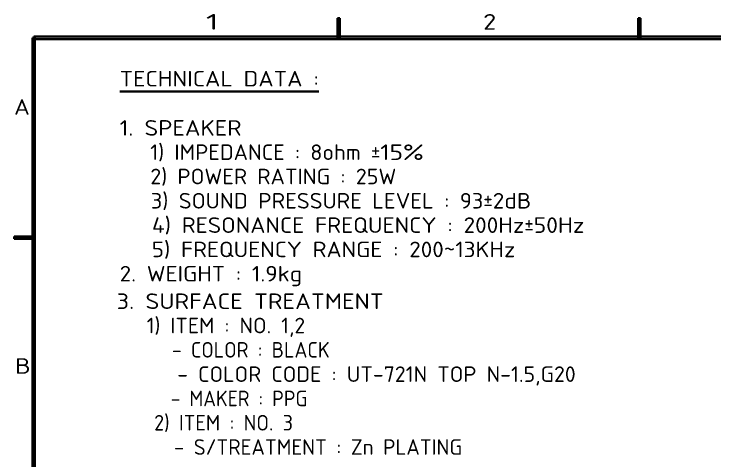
# Model space of a CAD drawing. Extents: x 23 to 587, y 4 to 413.
# Drawn here: x 26.2 to 161.3, y 325.5 to 411.6 of the extents above; entities that cross this region are included whole.
import ezdxf
from ezdxf.enums import TextEntityAlignment as Align

# ---------------------------------------------------------------- set-up
doc = ezdxf.new("R2010")
doc.units = 0
doc.layers.get('0').update_dxf_attribs({"lineweight": 13})
doc.layers.add('3', color=7, linetype='Continuous', lineweight=13)
doc.styles.get("Standard").update_dxf_attribs({"font": 'isocp.shx'})

# ---------------------------------------------------------------- blocks, each defined once
blk = doc.blocks.new('BLOCK6467')
at = {"layer": '3', "color": 7, "lineweight": 13}
blk.add_text('A', height=3, dxfattribs=at).set_placement((26.2, 392.19), (29.24, 392.19), align=Align.FIT)
blk = doc.blocks.new('BLOCK6468')
at = {"layer": '3', "color": 7, "lineweight": 13}
blk.add_text('B', height=3, dxfattribs=at).set_placement((26.39, 342.29), (29.43, 342.29), align=Align.FIT)
blk = doc.blocks.new('BLOCK6473')
at = {"layer": '3', "color": 7, "lineweight": 13}
blk.add_text('2', height=3, dxfattribs=at).set_placement((116.62, 408.59), (119.16, 408.59), align=Align.FIT)
blk = doc.blocks.new('BLOCK6474')
at = {"layer": '3', "color": 7, "lineweight": 13}
blk.add_text('1', height=3, dxfattribs=at).set_placement((63.15, 408.59), (65.69, 408.59), align=Align.FIT)
blk = doc.blocks.new('BLOCK6620')
at = {"layer": '3', "color": 7, "lineweight": 5}
blk.add_solid([(410.24, 407.24), (409.76, 406.76), (30, 407.24), (30, 406.76)], dxfattribs=at)
blk = doc.blocks.new('BLOCK6621')
at = {"layer": '3', "color": 7, "lineweight": 5}
blk.add_solid([(26.19, 368.74), (26.19, 368.26), (29.99, 368.74), (29.99, 368.26)], dxfattribs=at)
blk = doc.blocks.new('BLOCK6625')
at = {"layer": '3', "color": 7, "lineweight": 5}
blk.add_solid([(89.02, 410.8), (88.54, 410.8), (89.02, 407), (88.54, 407)], dxfattribs=at)
blk = doc.blocks.new('BLOCK6626')
at = {"layer": '3', "color": 7, "lineweight": 5}
blk.add_solid([(146.97, 410.8), (146.49, 410.8), (146.97, 407), (146.49, 407)], dxfattribs=at)
blk = doc.blocks.new('BLOCK6916')
at = {"color": 7, "lineweight": 13}
for s, p, p2 in [('3. SURFACE TREATMENT', (41.69, 357.29), (93.15, 357.29)), ('   1) ITEM : NO. 1,2', (41.69, 352.61), (78.02, 352.61)), ('      - COLOR : BLACK ', (41.69, 347.93), (84.54, 347.93)), ('      - COLOR CODE : UT-721N TOP N-1.5,G20', (41.69, 343.24), (130.18, 343.24)), ('      - MAKER : PPG', (41.69, 338.56), (78.48, 338.56)), ('    2) ITEM : NO. 3', (41.69, 333.88), (75.69, 333.88)), ('      - S/TREATMENT : Zn PLATING', (41.69, 329.2), (108.29, 329.2))]:
    blk.add_text(s, height=3, dxfattribs=at).set_placement(p, p2, align=Align.FIT)
blk = doc.blocks.new('BLOCK6917')
at = {"color": 7, "lineweight": 35}
blk.add_line((42.27, 399.16), (80.69, 399.16), dxfattribs=at)
at = {"color": 7, "lineweight": 13}
for s, p, p2 in [('TECHNICAL DATA :', (42.27, 400.16), (80.69, 400.16)), ('1. SPEAKER ', (42.27, 390.68), (67.89, 390.68)), ('   1) IMPEDANCE : 8ohm ', (42.27, 386), (90.71, 386)), ('%%p', (90.71, 386), (92.51, 386)), ('15%', (92.51, 386), (100.9, 386)), ('   2) POWER RATING : 25W', (42.27, 381.32), (95.6, 381.32)), ('   3) SOUND PRESSURE LEVEL : 93', (42.27, 376.64), (112.38, 376.64)), ('%%p', (112.38, 376.64), (114.18, 376.64)), ('2dB', (114.18, 376.64), (121.63, 376.64)), ('   4) RESONANCE FREQUENCY : 200Hz', (42.27, 371.95), (120.29, 371.95)), ('%%p', (120.29, 371.95), (122.09, 371.95)), ('50Hz', (122.09, 371.95), (131.87, 371.95)), ('   5) FREQUENCY RANGE : 200~13KHz', (42.27, 367.27), (118.55, 367.27)), ('2. WEIGHT : 1.9kg', (42.27, 362.59), (77.44, 362.59))]:
    blk.add_text(s, height=3, dxfattribs=at).set_placement(p, p2, align=Align.FIT)

msp = doc.modelspace()

# ---------------------------------------------------------------- linework, layer by layer
at = {"layer": '3', "color": 7, "lineweight": 35, "ltscale": 0.095}
for p, q in [((88.5438, 407), (88.5438, 410.8)), ((89.0188, 410.8), (89.0188, 407)), ((146.4942, 407), (146.4942, 410.8)), ((146.9692, 410.8), (146.9692, 407)), ((26.1938, 368.7375), (29.9938, 368.7375)), ((29.9938, 368.2625), (26.1938, 368.2625))]:
    msp.add_line(p, q, dxfattribs=at)
at = {"layer": '3', "color": 7, "lineweight": 35, "ltscale": 0.011875}
for p, q in [((88.5438, 410.8), (89.0188, 410.8)), ((146.4942, 410.8), (146.9692, 410.8)), ((29.7625, 407), (30.2375, 407)), ((30, 406.7625), (30, 407.2375)), ((89.0188, 407), (88.5438, 407)), ((146.9692, 407), (146.4942, 407)), ((26.1938, 368.2625), (26.1938, 368.7375)), ((29.9938, 368.7375), (29.9938, 368.2625))]:
    msp.add_line(p, q, dxfattribs=at)
at = {"layer": '3', "color": 7, "lineweight": 35}
for p, q in [((29.7625, 9.7625), (29.7625, 407)), ((30, 407.2375), (580.2033, 407.2375)), ((579.7283, 406.7625), (30, 406.7625)), ((30.2375, 407), (30.2375, 10.2375))]:
    msp.add_line(p, q, dxfattribs=at)

# ---------------------------------------------------------------- block references
at = {"lineweight": 0}
for name in ['BLOCK6917', 'BLOCK6916']:
    msp.add_blockref(name, (4.2918, -2.5244), dxfattribs=at)
at = {"layer": '3', "lineweight": 0}
for name in ['BLOCK6474', 'BLOCK6625', 'BLOCK6473', 'BLOCK6626', 'BLOCK6620', 'BLOCK6467', 'BLOCK6621', 'BLOCK6468']:
    msp.add_blockref(name, (0, 0), dxfattribs=at)

doc.saveas('drawing.dxf')
